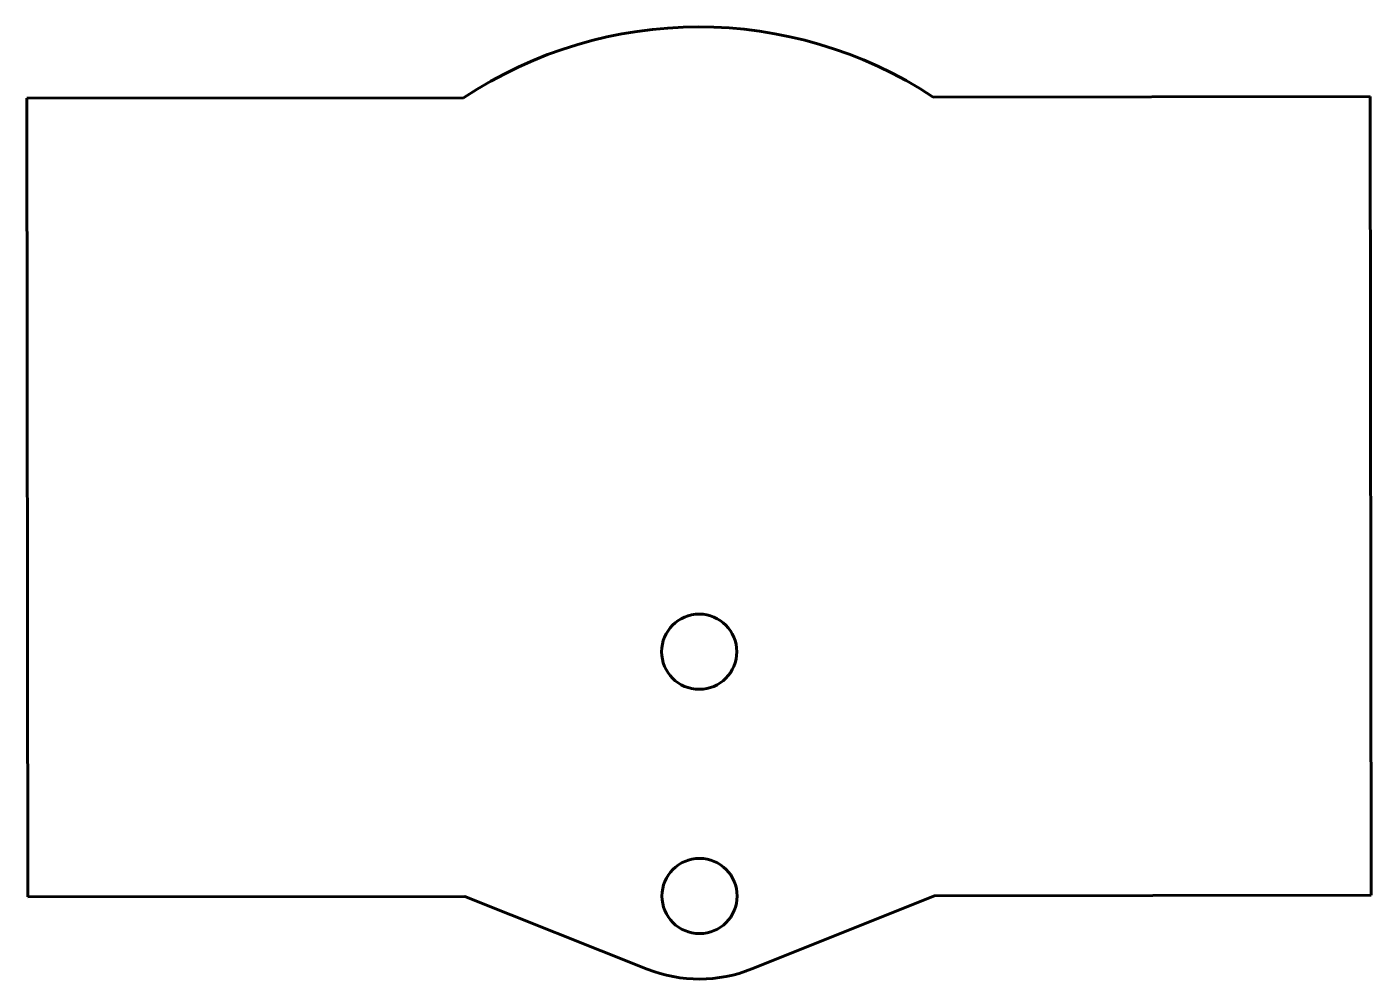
# Model space of a CAD drawing. Header units: millimetres. Extents: x -28.6 to 28.6, y -13.9 to 26.6.
import ezdxf

# ---------------------------------------------------------------- set-up
doc = ezdxf.new("R2010")
doc.units = ezdxf.units.MM
doc.linetypes.add('K5LT_BASIC', pattern=[0])

msp = doc.modelspace()

# ---------------------------------------------------------------- linework, layer by layer
at = {"color": 150, "linetype": 'K5LT_BASIC', "lineweight": 60, "true_color": 0x0080ff}
for p, q in [((-28.632, 23.561), (-10.032, 23.586)), ((-28.586, -10.439), (-28.632, 23.561)), ((28.568, 23.639), (9.968, 23.614)), ((28.614, -10.361), (28.568, 23.639)), ((-28.586, -10.439), (-9.986, -10.414)), ((-2.21, -13.512), (-9.986, -10.414)), ((10.014, -10.386), (2.247, -13.506)), ((28.614, -10.361), (10.014, -10.386))]:
    msp.add_line(p, q, dxfattribs=at)
for centre in [(0, 0), (0.014, -10.4)]:
    msp.add_circle(centre, 1.6, dxfattribs=at)
for centre, radius, start, end in [((-0.012, 8.433), 18.167, 56.68, 123.477), ((0.011, -7.938), 6, 248.2771, 291.8799)]:
    msp.add_arc(centre, radius, start, end, dxfattribs=at)

doc.saveas('drawing.dxf')
